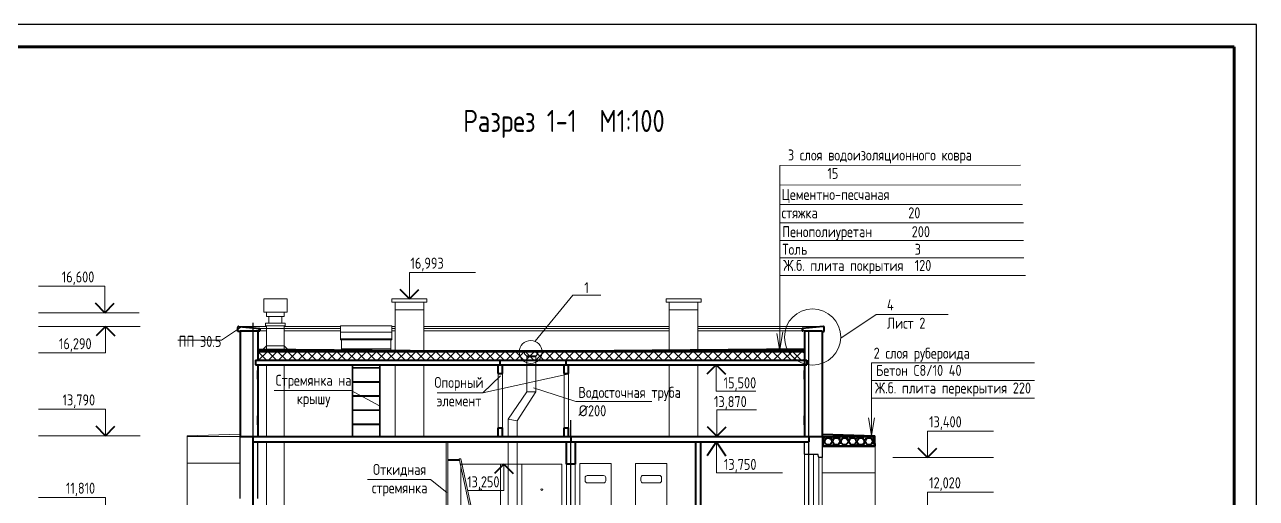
# Model space of a CAD drawing. Header units: millimetres. Extents: x 83035 to 329678, y -103769 to 22061.
# Drawn here: x 214281 to 242218, y 11319 to 22061 of the extents above; entities that cross this region are included whole.
import ezdxf

# ---------------------------------------------------------------- set-up
doc = ezdxf.new("R2010")
doc.units = ezdxf.units.MM
doc.header["$LTSCALE"] = 10
doc.linetypes.add('DASHED', pattern=[19.05, 12.7, -6.35])
for name, color, linetype, lineweight in [('Анкер', 250, 'Continuous', 60), ('Лестница разрез', 36, 'Continuous', 20), ('Мусоропровод', 36, 'Continuous', 20), ('Размерный', 3, 'Continuous', 30), ('Разрез', 5, 'Continuous', 40), ('Разрез тонкий', 5, 'Continuous', 20), ('Символ разрез', 3, 'Continuous', 20), ('Символьный', 3, 'Continuous', 30), ('Текст', 244, 'Continuous', 30), ('Текст разрез', 244, 'Continuous', 20), ('Штриховка разрез', 244, 'Continuous', 20)]:
    doc.layers.add(name, color=color, linetype=linetype, lineweight=lineweight)
doc.styles.add('1.10', font='', dxfattribs={"height": 25})
doc.styles.add('2.5', font='', dxfattribs={"height": 250})
doc.styles.add('big 3.5', font='', dxfattribs={"height": 125})
doc.styles.get('1.10').set_extended_font_data('GOST type A')
doc.styles.get('2.5').set_extended_font_data('GOST type A')
doc.styles.get('big 3.5').set_extended_font_data('GOST type A')

# ---------------------------------------------------------------- blocks, each defined once
blk = doc.blocks.new('67')
at = {"layer": 'Разрез', "color": 0, "lineweight": 20, "ltscale": 0.5}
blk.add_circle((-138769, -1929), 35, dxfattribs=at)
at = {"layer": 'Разрез тонкий', "color": 0}
for p, q in [((-138134, -859), (-138844, -859)), ((-138844, -2929), (-138844, -859)), ((-138134, -859), (-138134, -2929)), ((-138723, -1179), (-138723, -1247)), ((-138489, -1129), (-138673, -1129)), ((-138673, -1297), (-138489, -1297)), ((-138489, -1129), (-138305, -1129)), ((-138305, -1297), (-138489, -1297)), ((-138255, -1179), (-138255, -1247))]:
    blk.add_line(p, q, dxfattribs=at)
for centre, start, end in [((-138673, -1179), 90, 180), ((-138673, -1247), 180, 270), ((-138305, -1179), 0, 90), ((-138305, -1247), 270, 0)]:
    blk.add_arc(centre, 50, start, end, dxfattribs=at)
blk = doc.blocks.new('66')
at = {"layer": 'Разрез', "color": 0, "lineweight": 20, "ltscale": 0.5}
blk.add_circle((-136809, -1929), 35, dxfattribs=at)
at = {"layer": 'Разрез тонкий', "color": 0}
for p, q in [((-136734, -859), (-137444, -859)), ((-137444, -2929), (-137444, -859)), ((-136734, -2929), (-136734, -859)), ((-137323, -1179), (-137323, -1247)), ((-137089, -1129), (-137273, -1129)), ((-137273, -1297), (-137089, -1297)), ((-137089, -1129), (-136905, -1129)), ((-136905, -1297), (-137089, -1297)), ((-136855, -1179), (-136855, -1247))]:
    blk.add_line(p, q, dxfattribs=at)
for centre, start, end in [((-137273, -1179), 90, 180), ((-137273, -1247), 180, 270), ((-136905, -1179), 0, 90), ((-136905, -1247), 270, 0)]:
    blk.add_arc(centre, 50, start, end, dxfattribs=at)
blk = doc.blocks.new('68')
at = {"layer": 'Размерный', "color": 0}
for name, p in [('67', (-366, 2803)), ('66', (-500, 2804))]:
    blk.add_blockref(name, p, dxfattribs=at)
blk = doc.blocks.new('65')
at = {"layer": 'Разрез тонкий', "color": 0}
for p, q in [((-140744, -879), (-140744, -2929)), ((-139844, -879), (-140744, -879)), ((-139844, -2929), (-139844, -879)), ((-140016, -2163), (-139917, -2163)), ((-139917, -2143), (-140015, -2143)), ((-139936, -2220), (-139936, -2231)), ((-139936, -2231), (-139932, -2231)), ((-139932, -2220), (-139932, -2231)), ((-139912, -2158), (-139912, -2148))]:
    blk.add_line(p, q, dxfattribs=at)
at = {"layer": 'Разрез тонкий', "color": 0, "ltscale": 500}
blk.add_line((-139844, -2929), (-140744, -2929), dxfattribs=at)
at = {"layer": 'Разрез тонкий', "color": 0}
blk.add_lwpolyline([(-139974, -2163), (-139974, -2254), (-139894, -2254), (-139894, -2104), (-139974, -2104), (-139974, -2143)], dxfattribs=at)
blk.add_circle((-140294, -1454), 20, dxfattribs=at)
for centre, radius, start, end in [((-140015, -2153), 10, 90, 180), ((-140016, -2153), 9.62, 179.0575, 272.2759), ((-139934, -2216), 4.4, 297.0334, 242.9666), ((-139917, -2148), 5, 0, 90), ((-139917, -2158), 5, 270, 360)]:
    blk.add_arc(centre, radius, start, end, dxfattribs=at)
blk = doc.blocks.new('69')
at = {"layer": 'Размерный', "color": 0}
blk.add_blockref('65', (-1166, 0), dxfattribs=at)
at = {"layer": 'Размерный', "color": 0, "xscale": -1}
blk.add_blockref('65', (-280364, 0), dxfattribs=at)
blk = doc.blocks.new('88')
at = {"layer": 'Разрез тонкий', "color": 0, "ltscale": 500}
for p, q in [((-140832, 10826), (-140832, 8148)), ((-140632, 10826), (-140632, 8148))]:
    blk.add_line(p, q, dxfattribs=at)
blk = doc.blocks.new('150')
at = {"layer": 'Символьный', "color": 0, "lineweight": 20}
for p, q in [((-130494, 10471), (-130494, 11071)), ((-131278, 10471), (-128994, 10471)), ((-130494, 9087), (-130494, 9687)), ((-131278, 9087), (-128994, 9087)), ((-130494, 7671), (-130494, 8271)), ((-131278, 7671), (-128994, 7671)), ((-130494, 6287), (-130494, 6887)), ((-130494, 6887), (-129290, 6887)), ((-131278, 6287), (-129290, 6287)), ((-130494, 4871), (-130494, 5471)), ((-131278, 4871), (-128994, 4871)), ((-130494, 3487), (-130494, 4087)), ((-130494, 4087), (-129289, 4087)), ((-131278, 3487), (-129289, 3487)), ((-130447, 2071), (-130447, 2671)), ((-130447, 2671), (-129272, 2671)), ((-131231, 2071), (-129272, 2071)), ((-130494, 687), (-130494, 1287)), ((-131278, 687), (-128994, 687)), ((-130494, -729), (-130494, -129)), ((-131278, -729), (-128994, -729)), ((-130494, -2113), (-130494, -1513)), ((-131278, -2113), (-128994, -2113))]:
    blk.add_line(p, q, dxfattribs=at)
at = {"layer": 'Символьный', "color": 0, "lineweight": 20, "ltscale": 500}
for p, q in [((-130494, 11071), (-128994, 11071)), ((-130494, 9687), (-128994, 9687)), ((-130494, 8271), (-128994, 8271)), ((-130494, 5471), (-128994, 5471)), ((-130494, 1287), (-128994, 1287)), ((-130494, -129), (-128994, -129)), ((-130494, -1513), (-128994, -1513))]:
    blk.add_line(p, q, dxfattribs=at)
at = {"layer": 'Символьный', "color": 0, "lineweight": 40}
for p, q in [((-130494, 10471), (-130706, 10683)), ((-130494, 10471), (-130281, 10683)), ((-130494, 9087), (-130706, 9299)), ((-130494, 9087), (-130281, 9299)), ((-130494, 7671), (-130706, 7883)), ((-130494, 7671), (-130281, 7883)), ((-130494, 6287), (-130706, 6499)), ((-130494, 6287), (-130281, 6499)), ((-130494, 4871), (-130706, 5083)), ((-130494, 4871), (-130281, 5083)), ((-130494, 3487), (-130706, 3699)), ((-130494, 3487), (-130281, 3699)), ((-130447, 2071), (-130659, 2283)), ((-130447, 2071), (-130235, 2283)), ((-130494, 687), (-130706, 899)), ((-130494, 687), (-130281, 899)), ((-130494, -729), (-130706, -517)), ((-130494, -729), (-130281, -517)), ((-130494, -2113), (-130706, -1901)), ((-130494, -2113), (-130281, -1901))]:
    blk.add_line(p, q, dxfattribs=at)
at = {"layer": 'Текст разрез', "color": 0, "lineweight": 20, "ltscale": 0.5, "char_height": 250, "width": 669.79, "attachment_point": 1, "style": 'big 3.5'}
for s, insert in [('13,400', (-130454, 11406)), ('12,020', (-130454, 10023)), ('10,600', (-130388, 8606)), ('9,220', (-130454, 7223)), ('7,800', (-130193, 5803)), ('6,420', (-130454, 4423)), ('5,000', (-130408, 3006)), ('3,620', (-130271, 1623)), ('2,200', (-130219, 216)), ('0,820', (-130249, -1177))]:
    blk.add_mtext(s, dxfattribs=dict(at, insert=insert))
blk = doc.blocks.new('290')
at = {"layer": 'Разрез', "color": 0}
for p, q in [((-139917, 11245), (-139917, 11445)), ((-139917, 11445), (-139817, 11445)), ((-139817, 11245), (-139817, 11445))]:
    blk.add_line(p, q, dxfattribs=at)

msp = doc.modelspace()

# ---------------------------------------------------------------- hatches: boundary and pattern name
at = {"layer": 'Разрез тонкий'}
h = msp.add_hatch(dxfattribs=at)
h.set_pattern_fill('ANSI31', color=0, scale=30, style=0)
h.set_pattern_definition([(45, (231292.92, -500.77), (-67.3519, 67.3519), [])])
h.paths.add_polyline_path([(233563.276, 12562.405), (233553.832, 12700.909), (233552.584, 12719.22), (232392.584, 12719.22), (232391.335, 12700.909), (232407.053, 12687.841), (232390.455, 12569.755), (232381.892, 12562.405), (232377.584, 12499.22), (233567.584, 12499.22)])
h.paths.add_polyline_path([(233167.22, 12609.22, -1), (233326.22, 12609.22, -1)], flags=16)
h.paths.add_polyline_path([(232982.22, 12609.22, -1), (233141.22, 12609.22, -1)], flags=16)
h.paths.add_polyline_path([(233352.22, 12609.22, -1), (233511.22, 12609.22, -1)], flags=16)
h.paths.add_polyline_path([(232797.22, 12609.22, -1), (232956.22, 12609.22, -1)], flags=16)
h.paths.add_polyline_path([(232612.22, 12609.22, -1), (232771.22, 12609.22, -1)], flags=16)
h.paths.add_polyline_path([(232427.22, 12609.22, -1), (232586.22, 12609.22, -1)], flags=16)
h = msp.add_hatch(dxfattribs=at)
h.set_pattern_fill('AR-CONC', color=0, style=0)
h.set_pattern_definition([(50, (231292.92, -500.77), (182.1847, -15.9391), [19.05, -209.55]), (355, (231292.92, -500.77), (-35.2428, 191.0566), [15.24, -167.64]), (100.451, (231308.1, -502.1), (146.9425, 175.1167), [16.19, -178.09]), (46.1842, (231292.92, -449.97), (271.079, -42.0423), [28.575, -314.325]), (96.6356, (231315.5, -453.48), (237.404, 247.4256), [24.285, -267.135]), (351.184, (231292.92, -449.97), (237.4046, 247.425), [22.86, -251.46]), (21, (231318.32, -462.67), (151.6149, -102.2655), [19.05, -209.55]), (326, (231318.32, -462.67), (61.802, 184.188), [15.24, -167.64]), (71.4514, (231330.95, -471.2), (213.4165, 81.9229), [16.19, -178.09]), (37.5, (231292.916, -500.775), (3.0886, 84.55504), [0, -165.608, 0, -170.18, 0, -168.275]), (7.5, (231292.92, -500.775), (66.81966, 100.1806), [0, -97.028, 0, -161.798, 0, -64.135]), (327.5, (231236.274, -500.775), (135.5906, -5.72874), [0, -63.5, 0, -198.12, 0, -262.89]), (317.5, (231210.87, -500.77), (148.1292, 25.4265), [0, -82.55, 0, -131.572, 0, -186.69])])
h.paths.add_polyline_path([(233563.276, 12562.405), (233553.832, 12700.909), (233552.584, 12719.22), (232392.584, 12719.22), (232391.335, 12700.909), (232407.053, 12687.841), (232390.455, 12569.755), (232381.892, 12562.405), (232377.584, 12499.22), (233567.584, 12499.22)])
h.paths.add_polyline_path([(232797.22, 12609.22, -1), (232956.22, 12609.22, -1)], flags=16)
h.paths.add_polyline_path([(232982.22, 12609.22, -1), (233141.22, 12609.22, -1)], flags=16)
h.paths.add_polyline_path([(232612.22, 12609.22, -1), (232771.22, 12609.22, -1)], flags=16)
h.paths.add_polyline_path([(233167.22, 12609.22, -1), (233326.22, 12609.22, -1)], flags=16)
h.paths.add_polyline_path([(232427.22, 12609.22, -1), (232586.22, 12609.22, -1)], flags=16)
h.paths.add_polyline_path([(233352.22, 12609.22, -1), (233511.22, 12609.22, -1)], flags=16)
at = {"layer": 'Штриховка разрез', "ltscale": 500}
h = msp.add_hatch(dxfattribs=at)
h.set_pattern_fill('ANSI37', color=0, scale=50, style=0)
h.set_pattern_definition([(45, (364934.6, 1744.07), (-112.2532, 112.2532), []), (135, (364934.6, 1744.07), (-112.2532, -112.2532), [])])
edge = h.paths.add_edge_path()
edge.add_line((231967.584, 14449.954), (219567.584, 14450.855))
edge.add_line((219567.584, 14450.855), (219571.479, 14649.22))
edge.add_line((219571.479, 14649.22), (231967.584, 14657.52))
edge.add_line((231967.584, 14649.954), (231967.584, 14449.954))

# ---------------------------------------------------------------- linework, layer by layer
at = {"color": 0, "linetype": 'Continuous', "lineweight": 25, "ltscale": 100}
for p, q in [((242217.907, 22060.55), (161957.025, 22060.55)), ((242217.907, -34450.591), (242217.907, 22060.55))]:
    msp.add_line(p, q, dxfattribs=at)
at = {"color": 0, "linetype": 'Continuous', "lineweight": 60, "ltscale": 100}
for p, q in [((241717.907, 21560.55), (163957.025, 21560.55)), ((241717.907, -33950.591), (241717.907, 21560.55))]:
    msp.add_line(p, q, dxfattribs=at)
at = {"layer": 'Лестница разрез', "color": 0}
for p, q in [((223840.644, 9919.22), (223840.644, 12598.852)), ((223880.644, 10805.778), (223880.644, 12601.787)), ((223880.644, 12199.22), (224140.644, 12199.22)), ((224144.942, 12179.22), (223880.644, 12179.22)), ((224137.859, 12212.178), (224630.644, 9919.22)), ((224137.859, 12212.178), (224177.859, 12212.178)), ((224177.859, 12212.178), (224670.644, 9919.22))]:
    msp.add_line(p, q, dxfattribs=at)
at = {"layer": 'Мусоропровод', "color": 0}
for p, q in [((219702.59, 15840.207), (219702.59, 15540.207)), ((220232.59, 15840.207), (219702.59, 15840.207)), ((220232.59, 15840.207), (220232.59, 15540.207)), ((219702.59, 15540.207), (220232.59, 15540.207)), ((219767.59, 15440.207), (219767.59, 15540.207)), ((219767.59, 15440.207), (220167.59, 15440.207)), ((219817.59, 15290.207), (219817.59, 15440.207)), ((220117.59, 15290.207), (220117.59, 15440.207)), ((220167.59, 15440.207), (220167.59, 15540.207)), ((219747.59, 15290.207), (220187.59, 15290.207)), ((219747.59, 15230.207), (219747.59, 15290.207)), ((219747.59, 15230.207), (220187.59, 15230.207)), ((219767.59, 14648.556), (219767.59, 15230.207)), ((219767.59, 15170.666), (220167.59, 15170.666)), ((220167.59, 14645.252), (220167.59, 15230.207)), ((220187.59, 15230.207), (220187.59, 15290.207)), ((219768.442, 14773.903), (219685.964, 14693.903)), ((219768.442, 14773.903), (220168.442, 14773.903)), ((220168.442, 14773.903), (220250.919, 14693.903)), ((219767.584, 12714.85), (219767.584, 14359.346)), ((220167.584, 12720.943), (220167.584, 14350.703)), ((219767.584, 10379.22), (219767.584, 12598.463)), ((220167.584, 10379.22), (220167.584, 12594.682))]:
    msp.add_line(p, q, dxfattribs=at)
at = {"layer": 'Размерный', "color": 0, "ltscale": 0.2}
for p, q in [((219467.584, -7999.088), (219467.584, 15297.318)), ((232067.584, -7999.088), (232067.584, 15119.22)), ((226667.584, -7909.487), (226667.584, 13089.722))]:
    msp.add_line(p, q, dxfattribs=at)
at = {"layer": 'Разрез', "color": 0}
for p, q in [((219117.584, 15099.22), (219117.584, 15197.12)), ((219167.584, 15099.22), (219117.584, 15099.22)), ((219139.574, 15217.021), (219617.584, 15169.22)), ((219167.584, 15119.22), (219567.584, 15119.22)), ((219167.584, 15119.22), (219167.584, 12719.22)), ((219167.584, 15119.22), (219567.584, 15119.22)), ((219567.584, 15119.22), (219567.584, 14450.855)), ((219617.584, 15169.22), (219617.584, 15119.22)), ((232395.594, 15217.021), (231917.584, 15169.22)), ((231917.584, 15169.22), (231917.584, 15119.22)), ((231917.584, 15119.22), (231932.584, 15119.22)), ((231952.584, 15119.22), (231967.584, 15119.22)), ((231967.584, 15119.22), (231967.584, 14649.954)), ((231967.584, 15119.22), (232367.584, 15119.22)), ((231967.584, 15119.22), (232367.584, 15119.22)), ((232367.584, 15119.22), (232367.584, 12719.22)), ((232367.584, 15099.22), (232417.584, 15099.22)), ((232417.584, 15099.22), (232417.584, 15197.12)), ((219571.479, 14649.22), (231967.584, 14649.957)), ((225672.565, 14539.58), (225872.565, 14539.58)), ((231967.584, 14657.52), (231967.584, 14219.22)), ((219517.047, 14449.22), (232021.098, 14449.957)), ((219517.047, 14349.22), (232021.098, 14349.957)), ((219567.584, 14357.188), (219567.584, 14219.22)), ((225017.584, 14151.48), (225017.584, 14351.48)), ((225067.584, 14351.48), (225067.584, 14449.874)), ((225117.584, 14151.48), (225117.584, 14351.48)), ((226517.083, 14151.48), (226517.083, 14351.48)), ((226567.083, 14351.48), (226567.083, 14449.814)), ((226617.083, 14151.48), (226617.083, 14351.48)), ((219567.584, 14219.22), (219567.584, 12719.22)), ((219567.584, 14019.22), (219567.584, 14219.22)), ((225017.584, 14151.48), (225117.584, 14151.48)), ((226517.083, 14151.48), (226617.083, 14151.48)), ((231967.584, 14219.22), (231967.584, 12719.22)), ((231967.584, 14019.22), (231967.584, 14219.22)), ((219567.584, 12989.22), (219567.584, 13189.22)), ((231967.584, 12989.22), (231967.584, 13189.22)), ((219167.584, 12719.22), (232067.584, 12719.22)), ((219467.584, 10814.22), (219467.584, 12719.22)), ((219467.584, 12599.22), (226767.584, 12599.22)), ((226567.584, 12094.22), (226567.584, 12599.22)), ((226767.584, 12599.22), (232067.584, 12599.22)), ((226767.584, 12599.22), (226767.584, 12094.22)), ((229497.584, 12599.22), (229497.584, 9919.22)), ((229617.584, 9919.22), (229617.584, 12599.22)), ((232367.584, 12775.22), (233567.584, 12740.243)), ((232367.584, 12719.22), (233552.584, 12719.22)), ((232390.455, 12569.755), (232407.053, 12687.841)), ((232392.584, 12719.22), (232391.335, 12700.909)), ((232391.335, 12700.909), (232407.053, 12687.841)), ((233553.832, 12700.909), (233538.114, 12687.841)), ((233554.713, 12569.755), (233538.114, 12687.841)), ((233552.584, 12719.22), (233553.832, 12700.909)), ((233552.584, 12719.22), (233568.165, 12719.22)), ((232367.584, 12499.22), (233567.584, 12499.22)), ((232381.892, 12562.405), (232377.584, 12499.22)), ((233567.584, 12499.22), (232377.584, 12499.22)), ((232390.455, 12569.755), (232381.892, 12562.405)), ((233554.713, 12569.755), (233563.276, 12562.405)), ((233563.276, 12562.405), (233567.584, 12499.22)), ((226767.584, 12094.22), (226567.584, 12094.22))]:
    msp.add_line(p, q, dxfattribs=at)
at = {"layer": 'Разрез', "color": 0, "ltscale": 500}
for p, q in [((219567.584, 15119.22), (219582.584, 15119.22)), ((219602.584, 15119.22), (219617.584, 15119.22)), ((219567.565, 14699.58), (225621.656, 14649.58)), ((231967.565, 14699.58), (225921.656, 14649.58)), ((219517.047, 14448.894), (219517.05, 14349.174)), ((232021.098, 14449.214), (232021.098, 14354.037)), ((226667.584, 12719.22), (226667.584, 12599.22)), ((232067.584, 12719.22), (232067.584, 12599.22)), ((232067.584, 12719.22), (232392.584, 12719.22))]:
    msp.add_line(p, q, dxfattribs=at)
at = {"layer": 'Разрез', "color": 0, "lineweight": 30}
for p, q in [((219167.584, 11319.22), (219167.584, 12719.22)), ((219567.584, 11319.22), (219567.584, 12599.22)), ((231967.584, 12319.22), (231967.584, 12599.22)), ((232367.584, 12719.22), (232367.584, 12244.22)), ((231967.584, 12319.22), (232270.948, 12319.22)), ((232292.584, 12244.22), (232270.948, 12319.22)), ((232367.584, 12244.22), (232292.584, 12244.22))]:
    msp.add_line(p, q, dxfattribs=at)
at = {"layer": 'Разрез', "color": 0}
for centre in [(232506.72, 12609.22), (232691.72, 12609.22), (232876.72, 12609.22), (233061.72, 12609.22), (233246.72, 12609.22), (233431.72, 12609.22)]:
    msp.add_circle(centre, 79.5, dxfattribs=at)
for centre, radius, start, end in [((219137.584, 15197.12), 20, 84.2894069, 180), ((219592.584, 15119.22), 10, 0, 180), ((231942.584, 15119.22), 10, 0, 180), ((232397.584, 15197.12), 20, 0, 95.7105931)]:
    msp.add_arc(centre, radius, start, end, dxfattribs=at)
at = {"layer": 'Разрез тонкий', "color": 0}
for p, q in [((222612.584, 15770.207), (222612.584, 15840.207)), ((222612.584, 15840.207), (223402.584, 15840.207)), ((222612.584, 15770.207), (223402.584, 15770.207)), ((222682.584, 15590.207), (222682.584, 15770.207)), ((223332.584, 15770.207), (223332.584, 15590.207)), ((223402.584, 15840.207), (223402.584, 15770.207)), ((228832.064, 15770.207), (228832.064, 15840.207)), ((228832.064, 15840.207), (229622.064, 15840.207)), ((228832.064, 15770.207), (229622.064, 15770.207)), ((228902.064, 15590.207), (228902.064, 15770.207)), ((229552.064, 15770.207), (229552.064, 15590.207)), ((229622.064, 15840.207), (229622.064, 15770.207)), ((222682.584, 15590.207), (223332.584, 15590.207)), ((222682.584, 14649.353), (222682.584, 15590.207)), ((223332.584, 14651.706), (223332.584, 15590.207)), ((228902.064, 14649.775), (228902.064, 15590.207)), ((228902.064, 15590.207), (229552.064, 15590.207)), ((229552.064, 14649.813), (229552.064, 15590.207)), ((221447.584, 15234.912), (222607.584, 15234.912)), ((221447.584, 15234.912), (221447.584, 14914.912)), ((222607.584, 15234.912), (222607.584, 14914.912)), ((221447.584, 15084.912), (222607.584, 15084.912)), ((221447.584, 14934.912), (222607.584, 14934.912)), ((221447.584, 14914.912), (222607.584, 14914.912)), ((221467.584, 14649.335), (221467.584, 14914.912)), ((222587.58, 14649.401), (222587.584, 14914.912)), ((221467.584, 14709.22), (222587.584, 14709.22)), ((222682.584, 14649.22), (223332.584, 14649.22)), ((225621.656, 14599.58), (225621.656, 14649.58)), ((225921.656, 14649.58), (225621.656, 14649.58)), ((225672.584, 14539.58), (225671.973, 13738.43)), ((225872.584, 14539.58), (225872.584, 13732.813)), ((225921.656, 14599.58), (225921.656, 14649.58)), ((221707.584, 12721.236), (221707.584, 14350.086)), ((221727.584, 12719.949), (221727.584, 14348.005)), ((221727.584, 14289.22), (222327.584, 14289.22)), ((221727.584, 14269.22), (222327.584, 14269.22)), ((222327.584, 12718.671), (222327.584, 14350.007)), ((222347.584, 12719.958), (222347.584, 14348.022)), ((222682.584, 14353.494), (222682.584, 12724.865)), ((223332.584, 14348.126), (223332.584, 12724.865)), ((225017.584, 12918.322), (225017.584, 14348.483)), ((225117.584, 12917.2), (225117.584, 14349.911)), ((226517.584, 12718.929), (226517.584, 14349.596)), ((226617.584, 12918.144), (226617.584, 14349.596)), ((228902.064, 14352.218), (228902.064, 12717.639)), ((229550.92, 14357.584), (229552.064, 12723.109)), ((219567.584, 13189.22), (219567.584, 14019.22)), ((221727.584, 13969.22), (222327.584, 13969.22)), ((231967.584, 13189.22), (231967.584, 14019.22)), ((221727.584, 13949.22), (222327.584, 13949.22)), ((225248.387, 13117.813), (225672.063, 13737.895)), ((225449.876, 13073.311), (225872.584, 13732.813)), ((225872.584, 13732.813), (225672.429, 13737.98)), ((221727.584, 13649.22), (222327.584, 13649.22)), ((221727.584, 13629.22), (222327.584, 13629.22)), ((221727.584, 13329.22), (222327.584, 13329.22)), ((221727.584, 13309.22), (222327.584, 13309.22)), ((221727.584, 13009.22), (222327.584, 13009.22)), ((221727.584, 12986.042), (222327.584, 12986.042)), ((225248.387, 13117.813), (225248.387, 12728.68)), ((225449.876, 12724.371), (225449.876, 13073.311)), ((217968.094, 167.778), (217967.584, 12719.22)), ((217967.584, 12719.22), (219167.584, 12719.22)), ((219168.165, 12775.221), (217968.165, 12740.243)), ((217968.165, 12740.243), (217968.165, 12719.22)), ((233568.166, 12740.226), (233569.625, -1500.78)), ((231967.584, 9919.22), (231967.584, 12319.22)), ((232170.948, 10044.22), (232170.948, 12319.22)), ((219167.584, 12119.22), (217967.584, 12119.22)), ((226567.584, 9919.22), (226567.584, 12094.22)), ((226767.584, 12094.22), (226767.584, 9919.22)), ((232292.584, 12244.22), (232293.067, 10044.22)), ((232367.584, 12244.22), (232367.584, 9919.22)), ((233567.584, 11899.22), (232367.584, 11899.22))]:
    msp.add_line(p, q, dxfattribs=at)
at = {"layer": 'Разрез тонкий', "color": 0, "ltscale": 500}
for p, q in [((219139.574, 15217.021), (219767.584, 15217.021)), ((219767.59, 15169.22), (219617.584, 15169.22)), ((219617.584, 15119.22), (219767.59, 15119.22)), ((220167.584, 15217.021), (221447.584, 15217.021)), ((221447.584, 15169.22), (220167.59, 15169.22)), ((220167.59, 15119.22), (221447.584, 15119.22)), ((222607.584, 15217.021), (222682.584, 15217.021)), ((222682.584, 15169.22), (222607.584, 15169.22)), ((222607.584, 15119.22), (222682.584, 15119.22)), ((223332.584, 15217.021), (228902.71, 15217.021)), ((228902.71, 15169.22), (223332.584, 15169.22)), ((223332.584, 15119.22), (228902.71, 15119.22)), ((229552.064, 15217.021), (232395.594, 15217.021)), ((231917.584, 15169.22), (229552.064, 15169.22)), ((229552.064, 15119.22), (231917.584, 15119.22)), ((225621.656, 14599.58), (225672.584, 14539.58)), ((225921.656, 14599.58), (225872.584, 14539.58)), ((225248.387, 13117.813), (225449.876, 13073.311)), ((225071.668, 12092.084), (225561.103, 12092.084))]:
    msp.add_line(p, q, dxfattribs=at)
at = {"layer": 'Разрез тонкий', "color": 0, "linetype": 'DASHED'}
for p, q in [((232391.335, 12700.909), (232381.892, 12562.405)), ((233553.832, 12700.909), (233563.276, 12562.405))]:
    msp.add_line(p, q, dxfattribs=at)
at = {"layer": 'Символ разрез', "color": 0}
for p, q in [((231407.786, 18870.415), (236868.791, 18875.276)), ((231407.786, 18421.536), (236876.406, 18426.397)), ((231407.786, 17981.166), (236914.478, 17986.027)), ((231410.796, 17569.645), (235453.667, 17569.645)), ((231410.796, 17569.645), (236937.32, 17569.645)), ((231410.796, 17169.645), (236937.32, 17169.645)), ((231410.796, 16769.645), (236944.935, 16769.645)), ((231410.796, 16369.645), (236983.006, 16369.645)), ((218747.583, 14909.93), (219180.663, 15190.468)), ((231410.796, 14694.16), (231480.813, 15095.074)), ((217753.663, 14909.93), (218747.583, 14909.93)), ((231410.796, 14657.656), (231340.778, 15058.57)), ((233488.567, 14390.503), (237187.243, 14390.503)), ((224674.012, 13714.317), (226565.489, 14125.336)), ((224674.012, 13714.317), (225071.295, 14097.395)), ((233488.567, 13990.503), (237187.243, 13990.503)), ((219937.048, 13768.39), (221683.991, 13768.39)), ((222327.584, 13415.116), (221683.991, 13768.39)), ((223638.894, 13714.317), (224674.012, 13714.317)), ((225824.79, 13824.496), (226784.828, 13513.124)), ((226784.828, 13513.124), (228503.7, 13513.124)), ((233488.567, 13590.503), (237187.243, 13590.503)), ((233488.567, 12742.546), (233418.549, 13143.461)), ((233488.567, 12742.546), (233558.585, 13143.461)), ((223483.579, 11747.608), (222060.802, 11747.608)), ((223859.45, 11455.75), (223483.579, 11747.608))]:
    msp.add_line(p, q, dxfattribs=at)
at = {"layer": 'Символ разрез', "color": 0, "ltscale": 0.5}
for p, q in [((231407.786, 18866.287), (231410.796, 14706.013)), ((233488.567, 14390.503), (233488.567, 12742.546))]:
    msp.add_line(p, q, dxfattribs=at)
at = {"layer": 'Символ разрез', "color": 0, "ltscale": 500}
for p, q in [((225856.615, 14882.918), (226714.761, 15925.125)), ((226714.761, 15925.125), (227350.072, 15925.125)), ((233593.549, 15489.517), (232789.653, 14949.403)), ((233593.549, 15489.517), (235224.082, 15489.517))]:
    msp.add_line(p, q, dxfattribs=at)
for centre, radius in [((232152.081, 14977.101), 638.01), ((225759.498, 14638.713), 259.546)]:
    msp.add_circle(centre, radius, dxfattribs=at)
at = {"layer": 'Символьный', "color": 0, "lineweight": 20}
for p, q in [((223007.584, 15840.207), (223007.584, 16440.207)), ((216097.951, 16129.22), (214597.951, 16129.22)), ((216097.951, 15529.22), (216097.951, 16129.22)), ((216882.074, 15529.22), (214597.951, 15529.22)), ((216900.618, 15217.021), (214597.951, 15217.021)), ((216116.495, 15217.021), (216116.495, 14617.021)), ((216116.495, 14617.021), (214597.951, 14617.021)), ((229963.513, 14348.382), (229963.513, 13748.382)), ((229963.513, 13748.382), (230869.109, 13748.382)), ((216116.495, 13340.243), (214597.951, 13340.243)), ((216116.495, 12740.243), (216116.495, 13340.243)), ((229977.964, 12728.986), (229977.964, 13328.986)), ((229977.964, 13328.986), (230883.56, 13328.986)), ((216900.618, 12740.243), (214597.951, 12740.243)), ((229971.668, 12599.22), (229971.668, 11899.22)), ((225148.429, 12094.22), (225148.429, 11494.22)), ((225148.429, 11494.22), (224334.48, 11494.22)), ((216116.495, 11339.76), (214597.951, 11339.76)), ((216116.495, 10739.76), (216116.495, 11339.76))]:
    msp.add_line(p, q, dxfattribs=at)
at = {"layer": 'Символьный', "color": 0, "lineweight": 20, "ltscale": 500}
for p, q in [((223007.584, 16440.207), (224507.584, 16440.207)), ((229971.668, 11899.22), (231471.668, 11899.22))]:
    msp.add_line(p, q, dxfattribs=at)
at = {"layer": 'Символьный', "color": 0, "lineweight": 40}
for p, q in [((223007.584, 15840.207), (222795.452, 16052.34)), ((223007.584, 15840.207), (223219.716, 16052.34)), ((216097.951, 15529.22), (215885.819, 15741.352)), ((216097.951, 15529.22), (216310.083, 15741.352)), ((216116.495, 15217.021), (215904.363, 15004.889)), ((216116.495, 15217.021), (216328.627, 15004.889)), ((229963.513, 14348.382), (229751.381, 14136.25)), ((229963.513, 14348.382), (230175.645, 14136.25)), ((216116.495, 12740.243), (215904.363, 12952.376)), ((216116.495, 12740.243), (216328.627, 12952.376)), ((229977.964, 12728.986), (229765.832, 12941.118)), ((229977.964, 12728.986), (230190.096, 12941.118)), ((229971.668, 12599.22), (229759.536, 12287.088)), ((229971.668, 12599.22), (230183.8, 12287.088)), ((225148.429, 12094.22), (224936.297, 11882.088)), ((225148.429, 12094.22), (225360.562, 11882.088))]:
    msp.add_line(p, q, dxfattribs=at)
at = {"layer": 'Штриховка разрез', "color": 0, "ltscale": 500}
for p, q in [((219567.584, 14450.855), (219571.479, 14649.22)), ((231967.584, 14649.954), (231967.584, 14449.954)), ((231967.584, 14449.954), (219567.584, 14450.855))]:
    msp.add_line(p, q, dxfattribs=at)
at = {"layer": 'Штриховка разрез', "color": 0, "lineweight": 80, "ltscale": 500}
msp.add_line((219571.479, 14649.22), (231967.584, 14657.52), dxfattribs=at)

# ---------------------------------------------------------------- block references
at = {"layer": 'Размерный', "color": 0}
for name, p in [('69', (366081.591, 12971.268)), ('68', (366081.591, 10163.016))]:
    msp.add_blockref(name, p, dxfattribs=at)
at = {"layer": 'Разрез', "color": 0}
for name, p in [('150', (365249.584, 1773.405)), ('88', (366081.591, 1773.405))]:
    msp.add_blockref(name, p, dxfattribs=at)
at = {"layer": 'Штриховка разрез', "color": 0}
for p in [(364934.607, 1473.542), (366435.545, 1473.542)]:
    msp.add_blockref('290', p, dxfattribs=at)

# ---------------------------------------------------------------- texts
at = {"layer": 'Анкер', "color": 0, "ltscale": 250, "insert": (224228.443, 20127.399), "char_height": 500, "width": 10634.24842, "attachment_point": 1, "style": '1.10'}
msp.add_mtext('Разрез 1-1  М1:100', dxfattribs=at)
at = {"layer": 'Символ разрез', "color": 0, "ltscale": 500, "char_height": 250, "attachment_point": 1, "style": '1.10'}
for s, insert, width in [('1', (226975.41, 16221.314), 2022.29604), ('4 \\PЛист 2', (233839.189, 15833.588), 2757.53236)]:
    msp.add_mtext(s, dxfattribs=dict(at, insert=insert, width=width))
at = {"layer": 'Текст', "color": 0, "ltscale": 0.5, "insert": (218258.76, 14878.163), "char_height": 250, "width": 1000, "attachment_point": 5, "style": '2.5'}
msp.add_mtext('{\\fGOST type A|b0|i0|c204|p34;ПП 30.5}', dxfattribs=at)
at = {"layer": 'Текст разрез', "color": 0, "char_height": 250, "style": '2.5'}
for s, insert, width, attachment_point in [('Цементно-песчаная \\Pстяжка                20 ', (231449.451, 18335.309), 5835.13619, 1), ('Пенополиуретан       200', (231464.994, 17490.895), 5503.18246, 1), ('Толь                   3 ', (231464.994, 17090.895), 5756.16818, 1), ('Ж.б. плита покрытия  120', (231488.479, 16725.723), 5963.56203, 1), ('2 слоя рубероида', (233538.52, 14736.89), 3808.35403, 1), ('Бетон С8/10 40', (233593.114, 14345.628), 3670.07944, 1), ('{\\fGOST type A|b0|i0|c204|p34;Стремянка на крышу}', (220833.74, 14121.452), 1929.4743, 2), ('{\\fGOST type A|b0|i0|c204|p34;Опорный элемент}', (224132.034, 14073.395), 1083.95665, 2), ('Водосточная труба {\\fISOCPEUR|b0|i0|c204|p34;%%C}200', (226842.533, 13847.029), 2525.37053, 1), ('Ж.б. плита перекрытия 220', (233566.25, 13946.582), 3622.06182, 1), ('{\\fGOST type A|b0|i0|c204|p34;Откидная стремянка}', (222787.046, 12100.261), 1929.4743, 2)]:
    msp.add_mtext(s, dxfattribs=dict(at, insert=insert, width=width, attachment_point=attachment_point))
at = {"layer": 'Текст разрез', "color": 0, "lineweight": 20, "ltscale": 0.5, "char_height": 250, "style": 'big 3.5'}
for s, insert, width, attachment_point in [('16,993', (223031.838, 16776.821), 698.82873, 1), ('16,600', (215861.107, 16464.762), 669.79155, 3), ('16,290', (215799.336, 14642.398), 669.79155, 9), ('15,500', (230134.578, 13755.308), 698.82873, 7), ('13,790', (215879.651, 13675.786), 669.79155, 3), ('13,870', (229916.703, 13637.847), 966.85713, 1), ('13,750', (230142.733, 11906.146), 698.82873, 7), ('13,250', (225051.271, 11510.461), 669.79155, 9), ('11,810', (215879.651, 11675.302), 669.79155, 3)]:
    msp.add_mtext(s, dxfattribs=dict(at, insert=insert, width=width, attachment_point=attachment_point))
at = {"layer": 'Штриховка разрез', "color": 0, "ltscale": 500, "insert": (231592.099, 19229.59), "char_height": 250, "width": 5322.37745, "attachment_point": 1, "style": '1.10'}
msp.add_mtext('З слоя водоизоляционного ковра                 15 ', dxfattribs=at)

doc.saveas('drawing.dxf')
